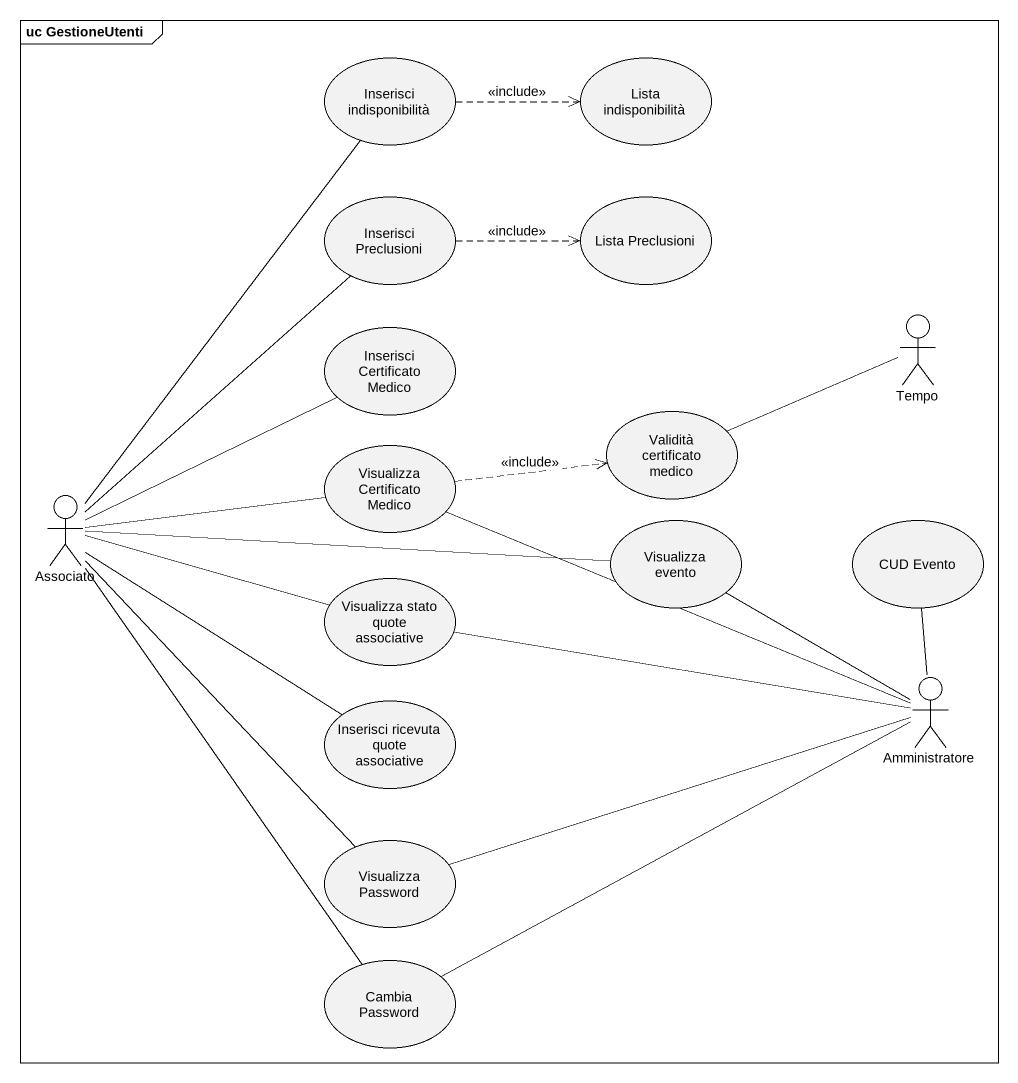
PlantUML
@startuml
mainframe uc GestioneUtenti
usecase "Inserisci indisponibilità" as Inserisci_indisponibilità
usecase "Lista indisponibilità" as Lista_indisponibilità
usecase "Inserisci Preclusioni" as Inserisci_Preclusioni
usecase "Lista Preclusioni" as Lista_Preclusioni
usecase "Inserisci Certificato Medico" as Inserisci_Certificato_Medico
actor Tempo
usecase "Visualizza Certificato Medico" as Visualizza_Certificato
usecase "Validità certificato medico" as Validità_certificato_medico
actor Associato
usecase "Visualizza evento" as Visualizza_evento
usecase "CUD Evento" as CUD_Evento
usecase "Visualizza stato quote associative" as Visualizza_stato_quote
actor Amministratore
usecase "Inserisci ricevuta quote associative" as Inserisci_ricevuta_quote
usecase "Visualizza Password" as Visualizza_Password
usecase "Cambia Password" as Cambia_Password
Inserisci_indisponibilità .right.> Lista_indisponibilità : <<include>>
Inserisci_Preclusioni .right.> Lista_Preclusioni : <<include>>
Tempo -left- Validità_certificato_medico
Visualizza_Certificato .right.> Validità_certificato_medico : <<include>>
Associato -up- Inserisci_indisponibilità
Associato -up- Inserisci_Preclusioni
Associato -right- Inserisci_Certificato_Medico
Associato -right- Visualizza_Certificato
Associato -right- Visualizza_evento
Associato -right- Visualizza_stato_quote
Associato -right- Inserisci_ricevuta_quote
Associato -- Visualizza_Password
Associato -- Cambia_Password
Amministratore -left- Visualizza_Certificato
Amministratore -up- Visualizza_evento
Amministratore -up- CUD_Evento
Amministratore -left- Visualizza_stato_quote
Amministratore -left- Visualizza_Password
Amministratore -left- Cambia_Password
@enduml
